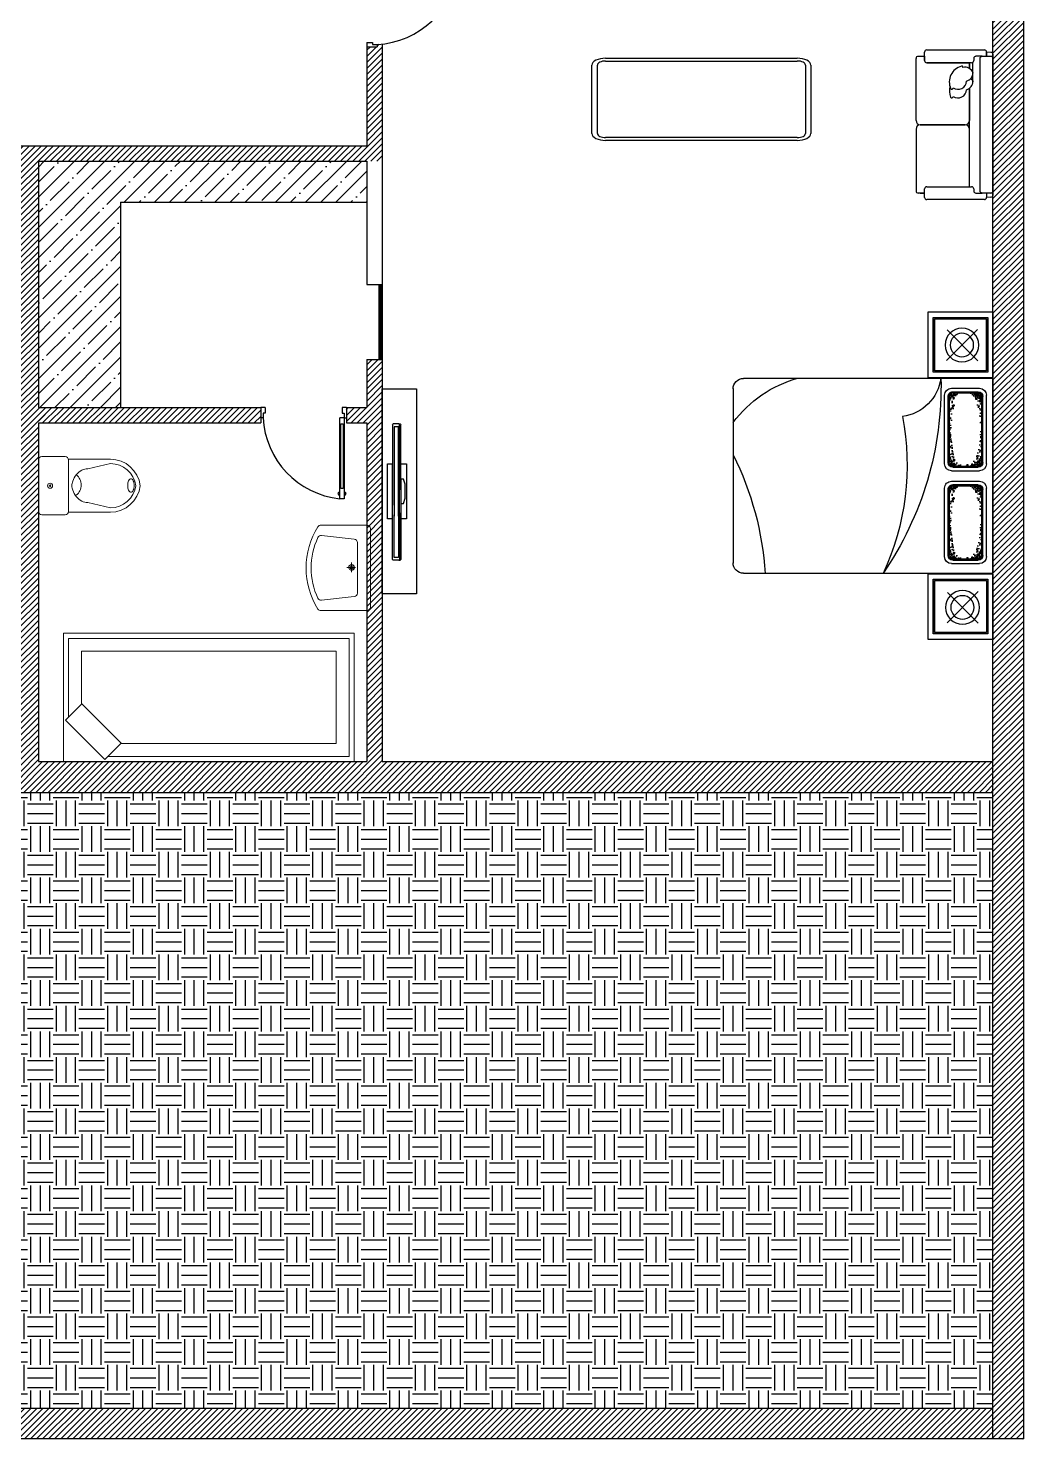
# Model space of a CAD drawing. Header units: inches. Extents: x 81 to 1628, y 1 to 1081.
# Drawn here: x 390.2 to 681.2, y 1.4 to 413.8 of the extents above; entities that cross this region are included whole.
import ezdxf

# ---------------------------------------------------------------- set-up
doc = ezdxf.new("R2010")
doc.units = ezdxf.units.IN
doc.header["$MEASUREMENT"] = 0
for name, color, linetype in [('Furniture', 3, 'Continuous'), ('Hatches', 140, 'Continuous'), ('Main', 140, 'Continuous')]:
    doc.layers.add(name, color=color, linetype=linetype)
doc.layers.add('WC', color=123, linetype='Continuous', lineweight=9)
pattern_1 = [(45, (0, 121.4567), (-0.8838835, 0.8838835), [])]
pattern_2 = [(322.5, (57293.257, -2899.04), (-1.126233, -34.448923), [0, -27.175481, 0, -30.39363, 0, -29.052734]), (352.5, (57293.257, -2899.04), (31.64114, -50.456037), [0, -14.660457, 0, -24.49369, 0, -9.386268]), (32.5, (57271.266, -2899.04), (55.676515, -0.101176), [0, -8.939303, 0, -32.18149, 0, -42.014724]), (42.5, (57271.266, -2899.04), (53.745352, -15.691615), [0, -4.469651, 0, -21.096755, 0, -24.136118])]
pattern_3 = [(322.5, (58008.435, -2899.04), (-1.126233, -34.448923), [0, -27.175481, 0, -30.39363, 0, -29.052734]), (352.5, (58008.435, -2899.04), (31.64114, -50.456037), [0, -14.660457, 0, -24.49369, 0, -9.386268]), (32.5, (57986.444, -2899.04), (55.676515, -0.101176), [0, -8.939303, 0, -32.18149, 0, -42.014724]), (42.5, (57986.444, -2899.04), (53.745352, -15.691615), [0, -4.469651, 0, -21.096755, 0, -24.136118])]

# ---------------------------------------------------------------- blocks, each defined once
blk = doc.blocks.new('A$C2F7241D3')
for p, q in [((22, 989), (22, 1025)), ((26, 1067), (76, 1067)), ((26, 120), (26, 1067)), ((76, 1067), (76, 120)), ((81, 989), (81, 1025)), ((26, 937), (36, 937)), ((36, 948), (66, 948)), ((36, 193), (36, 948)), ((66, 948), (66, 193)), ((66, 937), (76, 937)), ((26, 200), (36, 200)), ((36, 193), (66, 193)), ((66, 200), (76, 200)), ((26, 120), (0, 120)), ((0, 0), (0, 120)), ((0, 0), (50, 0)), ((26, 120), (76, 120)), ((26, 65), (26, 120)), ((50, 65), (26, 65)), ((50, 0), (50, 65)), ((950, 65), (974, 65)), ((950, 0), (950, 65)), ((950, 0), (1000, 0)), ((974, 65), (974, 120)), ((974, 120), (1000, 120)), ((1000, 0), (1000, 120))]:
    blk.add_line(p, q)
for centre, radius, start, end in [((22, 1007), 18.1, 90, 270), ((-29, 69), 1004, 2.9057, 83.9884), ((81, 1007), 18.1, 270, 90)]:
    blk.add_arc(centre, radius, start, end)
blk = doc.blocks.new('1158')
for p, q in [((0, 355.8), (0, 86.6)), ((480, 375.8), (20, 375.8)), ((500, 355.8), (500, 86.6)), ((60.8, 89.8), (82.3, 282.2)), ((250, 300), (102.1, 300)), ((250, 300), (397.9, 300)), ((439.2, 89.8), (417.7, 282.2))]:
    blk.add_line(p, q)
for points in [[(275.2, 266.4), (219.4, 266.4)], [(247.3, 238.5), (247.3, 288.9)]]:
    blk.add_lwpolyline(points)
for centre, radius, start, end in [((20, 355.8), 20, 90, 180), ((480, 355.8), 20, 0, 90), ((102.1, 280), 20, 90, 173.64284), ((247.3, 266.4), 16.7, 90, 270), ((247.3, 266.4), 10, 90, 270), ((247.3, 266.4), 16.7, 270, 90), ((247.3, 266.4), 10, 270, 90), ((397.9, 280), 20, 6.35716, 90), ((20, 86.6), 20, 180, 237.68921), ((80.7, 87.6), 20, 173.64284, 244.97956), ((419.3, 87.6), 20, 295.02044, 6.35716), ((480, 86.6), 20, 302.31079, 0), ((250, 450.3), 450.3, 237.68921, 270), ((250, 450.3), 420.3, 244.97956, 270), ((250, 450.3), 450.3, 270, 302.31079), ((250, 450.3), 420.3, 270, 295.02044)]:
    blk.add_arc(centre, radius, start, end)
blk = doc.blocks.new('table06')
at = {"layer": 'WC'}
for p, q in [((2216060.1, -738297), (2216060.1, -738585.2)), ((2216424.5, -738297), (2216424.5, -738585.2)), ((2216126.1, -738429.9), (2216090.1, -738585.2)), ((2216358.5, -738429.9), (2216394.5, -738585.2))]:
    blk.add_line(p, q, dxfattribs=at)
blk.add_lwpolyline([(2216419.3, -738090.8), (2216065.3, -738090.8, 0.414214), (2216042.3, -738113.8), (2216042.3, -738274, 0.414214), (2216065.3, -738297), (2216419.3, -738297, 0.414214), (2216442.3, -738274), (2216442.3, -738113.8, 0.414214)], format="xyb", close=True, dxfattribs=at)
for points in [[(2216242.3, -738319.9, 0.046371), (2216211, -738327.2, 0.088923), (2216167, -738351, 0.104957), (2216136.2, -738388.6, 0.120011), (2216126.1, -738429.9, 0.120011)], [(2216242.3, -738319.9, -0.046371), (2216273.7, -738327.2, -0.088923), (2216317.6, -738351, -0.104957), (2216348.4, -738388.6, -0.120011), (2216358.5, -738429.9, -0.120011)], [(2216243.7, -738749.3, -0.049911), (2216225.1, -738747.4, -0.063732), (2216211.2, -738742.7, -0.103622), (2216200.5, -738734.4, -0.177768), (2216197.7, -738726.8, -0.177768), (2216200.5, -738719.2, -0.103622), (2216211.2, -738710.9, -0.063732), (2216225.1, -738706.2, -0.049911), (2216243.7, -738704.4, -0.049911)], [(2216243.7, -738749.3, 0.049911), (2216262.3, -738747.4, 0.063732), (2216276.2, -738742.7, 0.103622), (2216286.9, -738734.4, 0.177768), (2216289.7, -738726.8, 0.177768), (2216286.9, -738719.2, 0.103622), (2216276.2, -738710.9, 0.063732), (2216262.3, -738706.2, 0.049911), (2216243.7, -738704.4, 0.049911)]]:
    blk.add_lwpolyline(points, format="xyb", dxfattribs=at)
for radius in [17.2, 5.75]:
    blk.add_circle((2216242.3, -738170.5), radius, dxfattribs=at)
for centre, radius, start, end in [((2216245.8, -738297), 87.7, 218.01019, 270.90409), ((2216248.5, -738297), 87.7, 269.09591, 321.98981), ((2216266.9, -738585.2), 206.8, 180, 263.16375), ((2216266.9, -738585.2), 176.8, 180, 261.99664), ((2216217.7, -738585.2), 176.8, 278.00336, 0), ((2216217.7, -738585.2), 206.8, 276.83625, 0)]:
    blk.add_arc(centre, radius, start, end, dxfattribs=at)
blk = doc.blocks.new('v1')
at = {"layer": 'WC'}
for points in [[(487.2, 514.1), (487.2, -1185.9), (-262.8, -1185.9), (-262.8, 514.1), (487.2, 514.1)], [(227.9, -1155.9), (-232.8, -1155.9), (-232.8, 484.1), (457.2, 484.1), (457.2, -924.2)], [(152.6, -1080.7), (-157.6, -1080.7), (-157.6, 408.9), (382, 408.9), (382, -849)]]:
    blk.add_lwpolyline(points, dxfattribs=at)
blk.add_lwpolyline([(245.8, -1173.8), (476.3, -943.3), (380.7, -847.7), (150.2, -1078.2)], close=True, dxfattribs=at)
blk = doc.blocks.new('A$C1352')
at = {"color": 0}
for points in [[(0.0027, 0.053), (0.0027, 0.553, -0.414214), (0.0527, 0.603), (0.7527, 0.603, -0.414214), (0.8027, 0.553), (0.8027, 0.053, -0.414214), (0.7527, 0.003), (0.0527, 0.003, -0.414214)], [(0.0227, 0.053), (0.0227, 0.553, -0.414214), (0.0527, 0.583), (0.7527, 0.583, -0.414214), (0.7827, 0.553), (0.7827, 0.053, -0.414214), (0.7527, 0.023), (0.0527, 0.023, -0.414214)]]:
    blk.add_lwpolyline(points, format="xyb", close=True, dxfattribs=at)
blk = doc.blocks.new('1150')
h = blk.add_hatch()
h.set_pattern_fill('AR-SAND', color=0, scale=19.070513, angle=270, style=0)
h.set_pattern_definition(pattern_2)
edge = h.paths.add_edge_path()
edge.add_line((625, 793), (653, 814))
edge.add_line((653, 814), (674, 858))
edge.add_line((674, 858), (674, 793))
edge.add_line((674, 793), (673, 791))
edge.add_line((673, 791), (645, 770))
edge.add_line((645, 770), (564, 755))
edge.add_line((564, 755), (508, 747))
edge.add_line((508, 747), (331, 747))
edge.add_line((331, 747), (544, 778))
edge.add_line((544, 778), (625, 793))
h.paths.add_polyline_path([(616, 955), (536, 970), (394, 991), (437, 997), (543, 997), (553, 995), (634, 980), (662, 959), (674, 935), (674, 873), (644, 934)])
h.paths.add_polyline_path([(351, 997), (394, 991), (258, 971), (177, 956), (150, 935), (111, 856), (111, 925), (128, 959), (155, 980), (236, 995), (246, 997)])
h = blk.add_hatch()
h.set_pattern_fill('AR-SAND,_O', color=0, scale=9.535256, angle=360)
h.set_pattern_definition([(232.5, (57293.257, -2899.04), (-17.2244613, 0.5631167), [0, -13.5877404, 0, -15.196815, 0, -14.5263672]), (262.5, (57293.257, -2899.04), (-25.2280185, -15.82057), [0, -7.3302284, 0, -12.246845, 0, -4.693134]), (302.5, (57293.257, -2888.045), (-0.050588, -27.8382573), [0, -4.4696514, 0, -16.0907452, 0, -21.0073618]), (312.5, (57293.257, -2888.045), (-7.845808, -26.872676), [0, -2.2348257, 0, -10.5483774, 0, -12.068059])])
edge = h.paths.add_edge_path()
edge.add_line((111, 917), (111, 970))
edge.add_ellipse((138, 970), major_axis=(-19, -19), ratio=1, start_angle=225, end_angle=315, ccw=False)
edge.add_line((138, 997), (204, 997))
edge.add_line((204, 997), (157, 973))
edge.add_line((157, 973), (111, 917))
edge = h.paths.add_edge_path()
edge.add_line((147, 773), (199, 747))
edge.add_line((199, 747), (138, 747))
edge.add_ellipse((138, 773), major_axis=(-19, -19), ratio=1, start_angle=315, end_angle=405, ccw=False)
edge.add_line((111, 773), (111, 817))
edge.add_line((111, 817), (147, 773))
edge = h.paths.add_edge_path()
edge.add_line((647, 747), (605, 747))
edge.add_line((605, 747), (633, 761))
edge.add_line((633, 761), (674, 811))
edge.add_line((674, 811), (674, 773))
edge.add_ellipse((647, 773), major_axis=(19, -19), ratio=1, start_angle=-45, end_angle=45, ccw=False)
edge = h.paths.add_edge_path()
edge.add_line((674, 970), (674, 923))
edge.add_line((674, 923), (633, 973))
edge.add_line((633, 973), (586, 997))
edge.add_line((586, 997), (647, 997))
edge.add_ellipse((647, 970), major_axis=(-19, -19), ratio=1, start_angle=135, end_angle=225, ccw=False)
h = blk.add_hatch()
h.set_pattern_fill('AR-SAND', color=0, scale=19.070513, angle=270, style=0)
h.set_pattern_definition(pattern_3)
h.paths.add_polyline_path([(1340, 793), (1368, 814), (1389, 858), (1389, 793), (1388, 791), (1361, 770), (1280, 755), (1223, 747), (1046, 747), (1259, 778)])
h.paths.add_polyline_path([(1332, 955), (1251, 970), (1109, 991), (1152, 997), (1258, 997), (1269, 995), (1350, 980), (1377, 959), (1389, 935), (1389, 873), (1359, 934)])
h.paths.add_polyline_path([(1066, 997), (1109, 991), (974, 971), (893, 956), (865, 935), (826, 856), (826, 925), (843, 959), (870, 980), (951, 995), (962, 997)])
h = blk.add_hatch()
h.set_pattern_fill('AR-SAND,_O', color=0, scale=9.535256, angle=360)
h.set_pattern_definition([(232.5, (58008.435, -2899.04), (-17.2244613, 0.5631167), [0, -13.5877404, 0, -15.196815, 0, -14.5263672]), (262.5, (58008.435, -2899.04), (-25.2280185, -15.82057), [0, -7.3302284, 0, -12.246845, 0, -4.693134]), (302.5, (58008.435, -2888.045), (-0.050588, -27.8382573), [0, -4.4696514, 0, -16.0907452, 0, -21.0073618]), (312.5, (58008.435, -2888.045), (-7.845808, -26.872676), [0, -2.2348257, 0, -10.5483774, 0, -12.068059])])
edge = h.paths.add_edge_path()
edge.add_line((826, 917), (826, 970))
edge.add_ellipse((853, 970), major_axis=(-19, -19), ratio=1, start_angle=225, end_angle=315, ccw=False)
edge.add_line((853, 997), (919, 997))
edge.add_line((919, 997), (872, 973))
edge.add_line((872, 973), (826, 917))
edge = h.paths.add_edge_path()
edge.add_line((862, 773), (914, 747))
edge.add_line((914, 747), (853, 747))
edge.add_ellipse((853, 773), major_axis=(-19, -19), ratio=1, start_angle=315, end_angle=405, ccw=False)
edge.add_line((826, 773), (826, 817))
edge.add_line((826, 817), (862, 773))
edge = h.paths.add_edge_path()
edge.add_line((1362, 747), (1320, 747))
edge.add_line((1320, 747), (1348, 761))
edge.add_line((1348, 761), (1389, 811))
edge.add_line((1389, 811), (1389, 773))
edge.add_ellipse((1362, 773), major_axis=(19, -19), ratio=1, start_angle=-45, end_angle=45, ccw=False)
edge = h.paths.add_edge_path()
edge.add_line((1389, 970), (1389, 923))
edge.add_line((1389, 923), (1348, 973))
edge.add_line((1348, 973), (1301, 997))
edge.add_line((1301, 997), (1362, 997))
edge.add_ellipse((1362, 970), major_axis=(-19, -19), ratio=1, start_angle=135, end_angle=225, ccw=False)
h = blk.add_hatch()
h.set_pattern_fill('AR-SAND', color=0, scale=19.070513, angle=270, style=0)
h.set_pattern_definition(pattern_2)
edge = h.paths.add_edge_path()
edge.add_line((249, 771), (413, 747))
edge.add_line((413, 747), (257, 747))
edge.add_line((257, 747), (233, 750))
edge.add_line((233, 750), (152, 765))
edge.add_line((152, 765), (124, 786))
edge.add_line((124, 786), (111, 814))
edge.add_line((111, 814), (111, 866))
edge.add_line((111, 866), (140, 807))
edge.add_line((140, 807), (168, 785))
edge.add_line((168, 785), (249, 771))
h = blk.add_hatch()
h.set_pattern_fill('AR-SAND', color=0, scale=19.070513, angle=270, style=0)
h.set_pattern_definition(pattern_3)
edge = h.paths.add_edge_path()
edge.add_line((964, 771), (1128, 747))
edge.add_line((1128, 747), (972, 747))
edge.add_line((972, 747), (948, 750))
edge.add_line((948, 750), (867, 765))
edge.add_line((867, 765), (840, 786))
edge.add_line((840, 786), (826, 814))
edge.add_line((826, 814), (826, 866))
edge.add_line((826, 866), (855, 807))
edge.add_line((855, 807), (883, 785))
edge.add_line((883, 785), (964, 771))
at = {"color": 0}
for p, q in [((-506, 1083), (-5, 1083)), ((-506, 582), (-506, 1083)), ((-45, 1043), (-466, 1043)), ((-466, 1043), (-466, 622)), ((-55, 1033), (-456, 1033)), ((-456, 1033), (-456, 632)), ((-55, 1033), (-55, 632)), ((-55, 632), (-55, 1033)), ((-45, 622), (-45, 1043)), ((-5, 1083), (-5, 582)), ((1, 1083), (1501, 1083)), ((1, -837), (1, 1083)), ((75, 764), (75, 979)), ((129, 1033), (656, 1033)), ((138, 1006), (647, 1006)), ((138, 997), (647, 997)), ((710, 764), (710, 979)), ((790, 764), (790, 979)), ((844, 1033), (1371, 1033)), ((853, 1006), (1362, 1006)), ((853, 997), (1362, 997)), ((1425, 764), (1425, 979)), ((1501, 1083), (1501, -837)), ((1509, 582), (1509, 1083)), ((1509, 1083), (2010, 1083)), ((1970, 1043), (1550, 1043)), ((1550, 1043), (1550, 622)), ((1560, 1033), (1960, 1033)), ((1960, 1033), (1560, 1033)), ((1560, 1033), (1560, 632)), ((1960, 1033), (1960, 632)), ((1960, 632), (1960, 1033)), ((1970, 622), (1970, 1043)), ((2010, 1083), (2010, 582)), ((-146, 732), (-384, 970)), ((-143, 967), (-381, 729)), ((-140, 970), (-377, 732)), ((-377, 732), (-140, 970)), ((102, 773), (102, 970)), ((111, 773), (111, 970)), ((674, 773), (674, 970)), ((683, 773), (683, 970)), ((817, 773), (817, 970)), ((826, 773), (826, 970)), ((1389, 773), (1389, 970)), ((1398, 773), (1398, 970)), ((1874, 729), (1637, 966)), ((1874, 729), (1637, 966)), ((1877, 963), (1640, 726)), ((1877, 963), (1640, 726)), ((129, 711), (656, 711)), ((138, 747), (647, 747)), ((138, 738), (647, 738)), ((844, 711), (1371, 711)), ((853, 747), (1362, 747)), ((853, 738), (1362, 738)), ((1426, 753), (1424, 754)), ((-5, 582), (-506, 582)), ((-466, 622), (-45, 622)), ((-55, 632), (-456, 632)), ((-456, 632), (-55, 632)), ((2010, 582), (1509, 582)), ((1550, 622), (1970, 622)), ((1960, 632), (1560, 632)), ((1560, 632), (1960, 632)), ((1323, -755), (1323, -755)), ((-1, -790), (-1, -790)), ((1422, -917), (80, -917)), ((1476, -897), (1476, -897))]:
    blk.add_line(p, q, dxfattribs=at)
for centre, radius in [((-262, 848), 130), ((-262, 848), 90.1), ((1758, 844), 130), ((1758, 844), 90.1)]:
    blk.add_circle(centre, radius, dxfattribs=at)
for centre, radius, start, end in [((129, 979), 53.6, 90, 180), ((138, 970), 35.8, 90, 180), ((138, 970), 26.8, 90, 180), ((647, 970), 35.8, 0, 90), ((647, 970), 26.8, 0, 90), ((656, 979), 53.6, 0, 90), ((844, 979), 53.6, 90, 180), ((853, 970), 35.8, 90, 180), ((853, 970), 26.8, 90, 180), ((1362, 970), 35.8, 0, 90), ((1362, 970), 26.8, 0, 90), ((1371, 979), 53.6, 0, 90), ((129, 764), 53.6, 180, 270), ((138, 773), 35.8, 180, 270), ((138, 773), 26.8, 180, 270), ((647, 773), 35.8, 270, 0), ((647, 773), 26.8, 270, 0), ((656, 764), 53.6, 270, 0), ((844, 764), 53.6, 180, 270), ((853, 773), 35.8, 180, 270), ((853, 773), 26.8, 180, 270), ((1362, 773), 35.8, 270, 0), ((1362, 773), 26.8, 270, 0), ((1371, 764), 53.6, 270, 0), ((1438, -1857), 2540, 88.5512, 124.4879), ((1552, 337), 349, 98.1587, 171.7729), ((837, -1567), 1989, 79.2916, 114.8966), ((595, -164), 943, 306.9313, 344.3866), ((-155, -3056), 2391, 63.4727, 86.2716), ((81, -837), 80.1, 180, 270), ((1421, -837), 80.1, 270, 0)]:
    blk.add_arc(centre, radius, start, end, dxfattribs=at)
blk = doc.blocks.new('1156')
at = {"color": 0}
for p, q in [((208.2, 993.6), (200.5, 993.6)), ((208.2, 993.6), (240.2, 993.6)), ((196.1, 609.4), (196.1, 989.2)), ((203.8, 363.3), (203.8, 989.2)), ((209.3, 977.8), (234.7, 977.8)), ((209.3, 455.3), (209.3, 977.8)), ((234.7, 977.8), (234.7, 455.3)), ((244.6, 989.2), (244.6, 519.4)), ((244.6, 202), (244.6, 761.3)), ((196.1, 671.3), (196.1, 202)), ((169.7, 600), (169.6, 600)), ((203.8, 474.6), (203.8, 202)), ((209.3, 463.2), (209.3, 213.4)), ((234.7, 213.4), (234.7, 463.2)), ((208.2, 197.6), (200.5, 197.6)), ((208.2, 197.6), (240.2, 197.6)), ((209.3, 213.4), (234.7, 213.4))]:
    blk.add_line(p, q, dxfattribs=at)
blk.add_lwpolyline([(104.1, 0), (304.1, 0), (304.1, 1200), (104.1, 1200)], close=True, dxfattribs=at)
at = {"color": 0, "flags": 128}
for points in [[(196.1, 761.3), (163.3, 761.3), (163.3, 600), (163.3, 438.7), (196.1, 438.7)], [(244.6, 438.7), (274.5, 438.7), (274.5, 600), (274.5, 761.3), (244.6, 761.3)], [(196.1, 528.7), (179.8, 528.7), (169.7, 559), (169.7, 641), (179.8, 671.3), (196.1, 671.3)]]:
    blk.add_lwpolyline(points, dxfattribs=at)
at = {"color": 0}
for centre, start, end in [((200.5, 989.2), 90, 180), ((208.2, 989.2), 90, 180), ((240.2, 989.2), 0.00028, 90), ((200.5, 202), 180, 270), ((208.2, 202), 180, 270), ((240.2, 202), 270, 359.99972)]:
    blk.add_arc(centre, 4.4, start, end, dxfattribs=at)

msp = doc.modelspace()

# ---------------------------------------------------------------- hatches: boundary and pattern name
at = {"layer": 'Hatches', "true_color": 0xf27172}
h = msp.add_hatch(dxfattribs=at)
h.set_pattern_fill('ANSI31', color=11, scale=10)
h.set_pattern_definition(pattern_1)
h.paths.add_polyline_path([(672.21, 10.44), (270.21, 10.44), (270.21, 1.44), (672.21, 1.44)])
h.paths.add_polyline_path([(672.21, 1081.44), (90.21, 1081.44), (90.21, 1072.44), (672.21, 1072.44)])
h.paths.add_polyline_path([(681.21, 1081.44), (672.21, 1081.44), (672.21, 1072.44), (681.21, 1072.44)])
h.paths.add_polyline_path([(90.21, 1081.44), (81.21, 1081.44), (81.21, 1072.44), (90.21, 1072.44)])
h = msp.add_hatch(dxfattribs=at)
h.set_pattern_fill('ANSI31', color=11, scale=10)
h.set_pattern_definition(pattern_1)
h.paths.add_polyline_path([(681.21, 1072.44), (672.21, 1072.44), (672.21, 1.44), (681.21, 1.44)])
h.paths.add_polyline_path([(90.21, 1072.44), (81.21, 1072.44), (81.21, 1.44), (90.21, 1.44)])
h = msp.add_hatch(dxfattribs=at)
h.set_pattern_fill('ANSI31', color=11, scale=10)
h.set_pattern_definition(pattern_1)
h.paths.add_polyline_path([(493.71, 379.44), (493.71, 409.23, -0.015), (492.21, 409.11), (492.21, 408.44), (489.21, 408.44), (489.21, 379.44), (203.56, 379.44), (203.56, 378.89), (198.21, 378.89), (198.21, 250.44), (207.21, 250.44), (207.21, 374.94), (387.21, 374.94), (387.21, 199.44), (291.21, 199.44), (291.21, 190.44), (672.21, 190.44), (672.21, 199.44), (493.71, 199.44), (493.71, 316.94), (489.21, 316.94), (489.21, 302.94), (489.21, 298.44), (489.21, 199.44), (393.21, 199.44), (393.21, 298.44), (458.21, 298.44), (458.21, 302.94), (393.21, 302.94), (393.21, 374.94), (489.21, 374.94), (493.71, 374.94)])
h = msp.add_hatch(dxfattribs=at)
h.set_pattern_fill('ANSI31', color=11, scale=10)
h.set_pattern_definition(pattern_1)
h.paths.add_polyline_path([(458.21, 302.94), (393.21, 302.94), (393.21, 298.44), (458.21, 298.44)])
h.paths.add_polyline_path([(489.21, 302.94), (483.21, 302.94), (483.21, 298.44), (489.21, 298.44)])
at = {"layer": 'Main', "true_color": 0x999b37}
h = msp.add_hatch(dxfattribs=at)
h.set_pattern_fill('ANSI35', color=55, scale=25)
h.set_pattern_definition([(45, (0, 121.457), (-4.41942, 4.41942), []), (45, (4.4194, 121.457), (-4.41942, 4.41942), [7.8125, -1.5625, 0, -1.5625])])
h.paths.add_polyline_path([(417.21, 362.94), (489.21, 362.94), (489.21, 374.94), (393.21, 374.94), (393.21, 302.94), (417.21, 302.94)])
at = {"layer": 'Main', "true_color": 0xe5e878}
h = msp.add_hatch(dxfattribs=at)
h.set_pattern_fill('ANSI31', color=61)
h.set_pattern_definition([(45, (0, 121.45671), (-0.088388348, 0.088388348), [])])
h.paths.add_polyline_path([(492.71, 316.94), (493.71, 316.94), (493.71, 338.94), (492.71, 338.94)])
at = {"layer": 'Main', "true_color": 0x139b48}
h = msp.add_hatch(dxfattribs=at)
h.set_pattern_fill('EARTH', color=114, scale=30)
h.set_pattern_definition([(0, (0, 121.457), (7.5, 7.5), [7.5, -7.5]), (0, (0, 124.269), (7.5, 7.5), [7.5, -7.5]), (0, (0, 127.082), (7.5, 7.5), [7.5, -7.5]), (90, (0.9375, 128.019), (-7.5, 7.5), [7.5, -7.5]), (90, (3.75, 128.019), (-7.5, 7.5), [7.5, -7.5]), (90, (6.5625, 128.019), (-7.5, 7.5), [7.5, -7.5])])
h.paths.add_polyline_path([(672.21, 190.44), (312.21, 190.44), (312.21, 10.44), (672.21, 10.44)])

# ---------------------------------------------------------------- linework, layer by layer
at = {"layer": 'Furniture', "color": 55, "ltscale": 0.03, "true_color": 0x999b37}
for p, q in [((649.71, 386.87), (649.71, 404.99)), ((650.34, 405.62), (652.21, 405.62)), ((652.21, 405.62), (652.21, 406.87)), ((652.21, 405.62), (652.21, 406.87)), ((652.21, 405.62), (652.21, 404.37)), ((652.21, 404.37), (652.21, 405.62)), ((652.84, 407.49), (669.71, 407.49)), ((652.84, 407.49), (669.71, 407.49)), ((666.59, 404.99), (666.59, 404.37)), ((669.09, 405.62), (667.21, 405.62)), ((671.59, 406.77), (670.34, 406.87)), ((670.34, 406.87), (670.34, 405.62)), ((670.34, 405.62), (671.59, 405.62)), ((672.21, 406.14), (672.21, 365.09)), ((672.21, 404.99), (672.21, 366.24)), ((665.96, 403.74), (652.84, 403.74)), ((652.84, 403.74), (665.34, 403.74)), ((665.34, 402.05), (665.34, 403.74)), ((665.34, 403.74), (665.34, 402.05)), ((666.28, 397.71), (666.28, 403.83)), ((665.34, 367.49), (665.34, 396.31)), ((665.34, 396.31), (665.34, 386.87)), ((649.71, 384.37), (649.71, 366.24)), ((664.09, 385.62), (650.96, 385.62)), ((664.09, 385.62), (650.96, 385.62)), ((664.09, 385.62), (650.96, 385.62)), ((650.96, 385.62), (664.09, 385.62)), ((652.84, 367.49), (665.96, 367.49)), ((652.84, 367.49), (665.34, 367.49)), ((652.21, 365.62), (650.34, 365.62)), ((650.96, 365.62), (652.21, 365.62)), ((652.21, 365.62), (652.21, 366.87)), ((652.21, 364.37), (652.21, 366.87)), ((652.21, 364.37), (652.21, 365.62)), ((669.71, 363.74), (652.84, 363.74)), ((669.71, 363.74), (652.84, 363.74)), ((666.59, 366.87), (666.59, 366.24)), ((667.21, 365.62), (669.09, 365.62)), ((671.59, 365.62), (670.34, 365.62)), ((670.34, 365.62), (670.34, 364.37)), ((670.34, 365.62), (670.34, 364.37)), ((671.59, 364.47), (670.34, 364.37))]:
    msp.add_line(p, q, dxfattribs=at)
msp.add_lwpolyline([(670.34, 405.62), (671.59, 405.62, -0.414214), (672.21, 404.99), (672.21, 366.24, -0.414214), (671.59, 365.62), (669.09, 365.62, -0.414214), (668.46, 366.24), (668.46, 404.99, -0.414214), (669.09, 405.62), (670.34, 405.62), (670.34, 406.87, 0.414214), (669.71, 407.49)], format="xyb", dxfattribs=at)
for centre, radius, start, end in [((650.34, 404.99), 0.625, 90, 180), ((652.84, 406.87), 0.625, 90, 180), ((652.84, 406.87), 0.625, 90, 180), ((652.84, 404.37), 0.625, 180, 270), ((652.84, 404.37), 0.625, 180, 270), ((665.96, 404.37), 0.625, 270, 0), ((667.21, 404.99), 0.625, 90, 180), ((669.71, 406.87), 0.625, 0, 90), ((671.59, 406.14), 0.625, 0, 90), ((671.59, 404.99), 0.625, 0, 90), ((664.28, 398.09), 4.84, 105.7143, 202.9857), ((663.11, 402.49), 0.299, 336.2577, 119.3762), ((663.98, 399.87), 2.57, 20.5305, 103.3597), ((663.58, 401.02), 2.82, 288.6466, 355.0001), ((664.28, 395.59), 4.84, 165.0324, 202.9857), ((660.17, 396.38), 0.396, 206.4094, 3.5832), ((661.98, 398.48), 2.5, 235.8599, 357.0078), ((663.58, 398.52), 2.82, 288.6466, 355.0001), ((663.98, 397.37), 2.57, 20.5305, 46.2793), ((660.17, 393.88), 0.396, 206.4094, 3.5832), ((661.98, 395.98), 2.5, 235.8599, 357.0078), ((650.96, 386.87), 1.25, 180, 270), ((650.96, 384.37), 1.25, 90, 180), ((650.96, 384.37), 1.25, 90, 180), ((664.09, 386.87), 1.25, 270, 0), ((664.09, 384.37), 1.25, 0, 90), ((664.09, 384.37), 1.25, 0, 90), ((652.84, 366.87), 0.625, 90, 180), ((652.84, 366.87), 0.625, 90, 180), ((665.96, 366.87), 0.625, 0, 90), ((650.34, 366.24), 0.625, 180, 270), ((652.84, 364.37), 0.625, 180, 270), ((652.84, 364.37), 0.625, 180, 270), ((667.21, 366.24), 0.625, 180, 270), ((669.71, 364.37), 0.625, 270, 360), ((671.59, 366.24), 0.625, 270, 0), ((671.59, 365.09), 0.625, 270, 360)]:
    msp.add_arc(centre, radius, start, end, dxfattribs=at)
at = {"layer": 'Hatches'}
for q in [(489.21, 362.94), (417.21, 302.94)]:
    msp.add_line((417.21, 362.94), q, dxfattribs=at)
at = {"layer": 'Main'}
for p, q in [((672.21, 1.44), (672.21, 1081.44)), ((681.21, 1.44), (681.21, 1081.44)), ((489.21, 409.69), (489.21, 379.44)), ((493.71, 409.23), (493.71, 379.44)), ((198.21, 379.44), (489.21, 379.44)), ((493.71, 379.44), (493.71, 199.44)), ((393.21, 374.94), (489.21, 374.94)), ((393.21, 374.94), (393.21, 302.94)), ((489.21, 374.94), (489.21, 338.94)), ((489.21, 338.94), (493.71, 338.94)), ((492.71, 338.94), (492.71, 316.94)), ((489.21, 316.94), (493.71, 316.94)), ((489.21, 316.94), (489.21, 302.94)), ((393.21, 302.94), (458.21, 302.94)), ((458.21, 302.94), (458.21, 298.44)), ((483.21, 302.94), (483.21, 298.44)), ((483.21, 302.94), (489.21, 302.94)), ((393.21, 298.44), (393.21, 199.44)), ((393.21, 298.44), (458.21, 298.44)), ((483.21, 298.44), (489.21, 298.44)), ((489.21, 298.44), (489.21, 199.44)), ((393.21, 199.44), (489.21, 199.44)), ((493.71, 199.44), (672.21, 199.44)), ((198.21, 190.44), (672.21, 190.44)), ((90.21, 10.44), (672.21, 10.44)), ((681.21, 1.44), (81.21, 1.44))]:
    msp.add_line(p, q, dxfattribs=at)

# ---------------------------------------------------------------- block references
at = {"xscale": 0.025, "yscale": 0.025, "zscale": 0.025}
for p, rotation in [((489.21, 433.44), 270), ((483.21, 302.94), 180)]:
    msp.add_blockref('A$C2F7241D3', p, dxfattribs=dict(at, rotation=rotation))
at = {"layer": 'Furniture', "color": 55, "ltscale": 0.03, "true_color": 0x999b37, "xscale": 80, "yscale": 40, "zscale": 25}
msp.add_blockref('A$C1352', (554.77, 380.93), dxfattribs=at)
at = {"layer": 'Furniture', "color": 55, "lineweight": 9, "true_color": 0x999b37, "rotation": 270}
for name, p, xscale, yscale, zscale in [('1150', (631.08, 254.45), -0.03798107718947312, 0.03798107718947312, 0.03798107718947312), ('v1', (459.79, 223.81), 0.05, 0.05, 0.05)]:
    msp.add_blockref(name, p, dxfattribs=dict(at, xscale=xscale, yscale=yscale, zscale=zscale))
at = {"layer": 'Furniture', "color": 55, "lineweight": 9, "true_color": 0x999b37, "xscale": -0.05, "yscale": 0.05, "zscale": 0.05}
msp.add_blockref('1156', (508.92, 248.45), dxfattribs=at)
at = {"layer": 'Furniture', "color": 55, "true_color": 0x999b37, "xscale": 0.0425, "yscale": 0.0425, "zscale": 0.0425, "rotation": 89.99999999999999}
msp.add_blockref('table06', (-30975.65, -93910.21), dxfattribs=at)
at = {"layer": 'WC', "color": 146, "lineweight": 9, "true_color": 0x105689, "xscale": 0.05, "yscale": 0.05, "zscale": 0.05, "rotation": 270}
msp.add_blockref('1158', (471.42, 268.56), dxfattribs=at)

doc.saveas('drawing.dxf')
